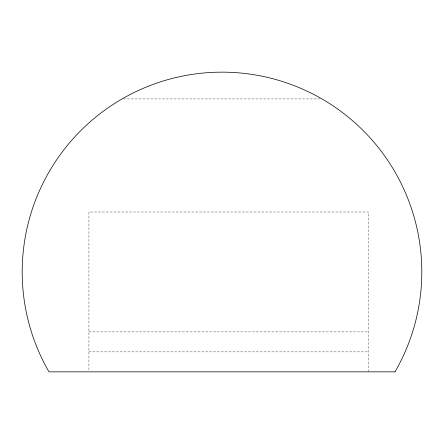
<?xml version="1.0" encoding="UTF-8"?>
<svg xmlns="http://www.w3.org/2000/svg" width="444" height="444" viewBox="0 0 444 444"><rect width="100%" height="100%" fill="white"/><g stroke="black" fill="none" stroke-linecap="round" stroke-linejoin="round"><path stroke-width="0.33" stroke-dasharray="2.22 1.67" d="M123.488 98.918L320.513 98.918M88.928 331.89L368.648 331.89M88.928 351.87L368.648 351.87M368.648 371.85L368.648 212.01L88.928 212.01L88.928 370.468"/><path stroke-width="0.67" d="M395.032 371.85L48.968 371.85A199.8 199.8 0 0 1 222 72.15A199.8 199.8 0 0 1 395.032 371.85"/></g></svg>
